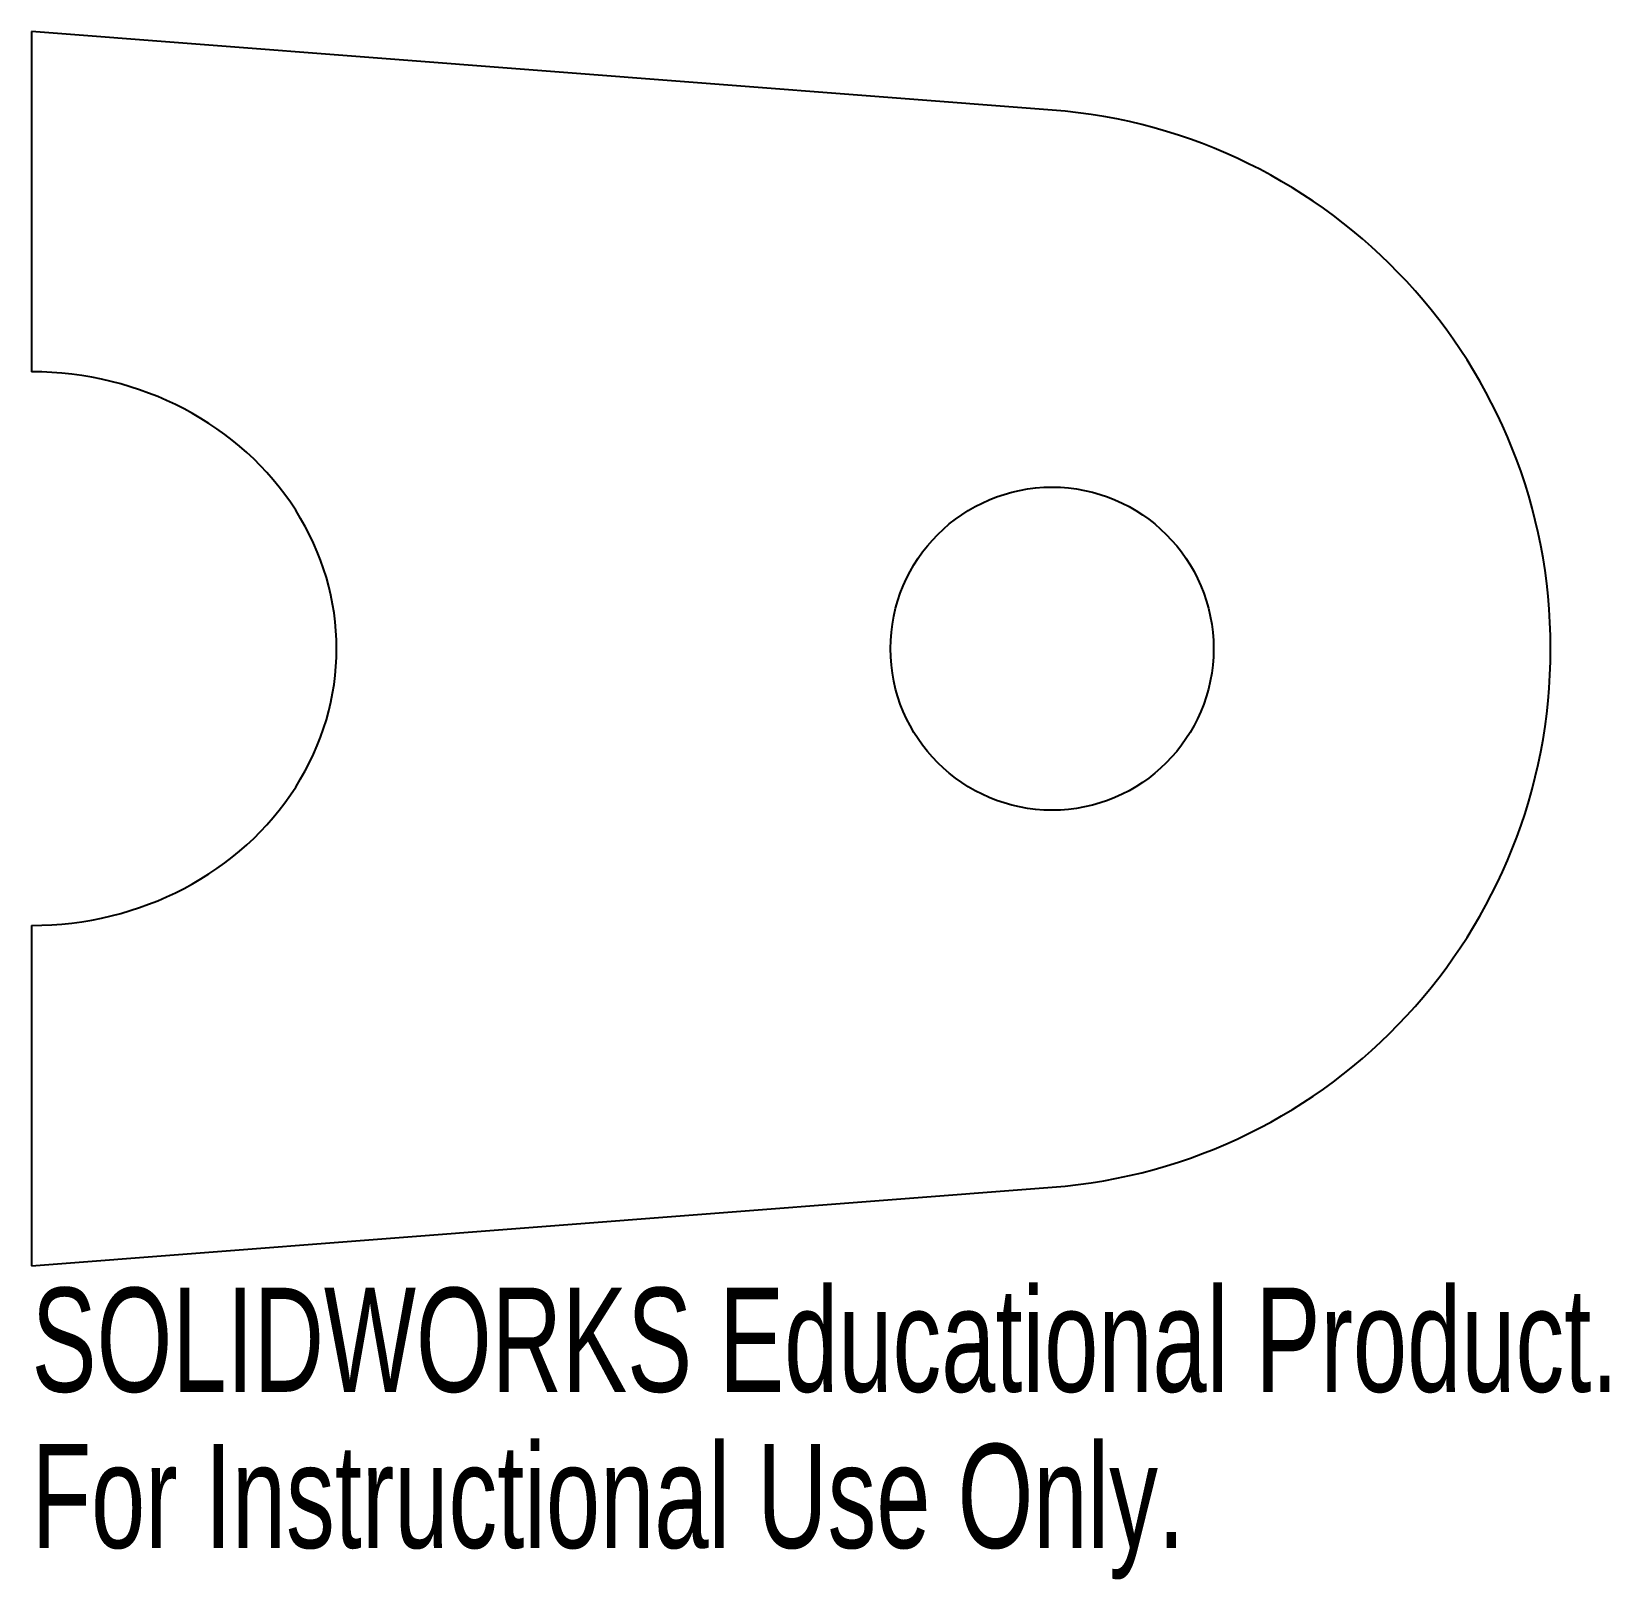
# Model space of a CAD drawing. Header units: millimetres. Extents: x -47.4 to 25.9, y -43.2 to 28.6.
import ezdxf

# ---------------------------------------------------------------- set-up
doc = ezdxf.new("R2010")
doc.units = ezdxf.units.MM
doc.styles.add('SLDTEXTSTYLE0', font='TXT', dxfattribs={"width": 0.7})

msp = doc.modelspace()

# ---------------------------------------------------------------- linework, layer by layer
at = {"color": 7, "linetype": 'Continuous', "lineweight": 25}
for p, q in [((0, 25), (-47.385, 28.645)), ((-47.385, 28.645), (-47.385, 12.85)), ((-47.385, -12.85), (-47.385, -28.645)), ((-47.385, -28.645), (0, -25))]:
    msp.add_line(p, q, dxfattribs=at)
msp.add_circle((0, 0), 7.5, dxfattribs=at)
msp.add_arc((-1.923, 0), 25.074, 274.39871, 85.60129, dxfattribs=at)
msp.add_ellipse((-47.385, 0), major_axis=(-14.163, 0), ratio=0.907264, start_param=1.570796, end_param=4.712389, dxfattribs=at)

# ---------------------------------------------------------------- texts
at = {"color": 7, "linetype": 'Continuous', "char_height": 4.83362, "attachment_point": 1, "style": 'SLDTEXTSTYLE0'}
for s, insert in [('SOLIDWORKS Educational Product.', (-47.385, -29.665)), ('For Instructional Use Only.', (-47.385, -36.915))]:
    msp.add_mtext(s, dxfattribs=dict(at, insert=insert))

doc.saveas('drawing.dxf')
